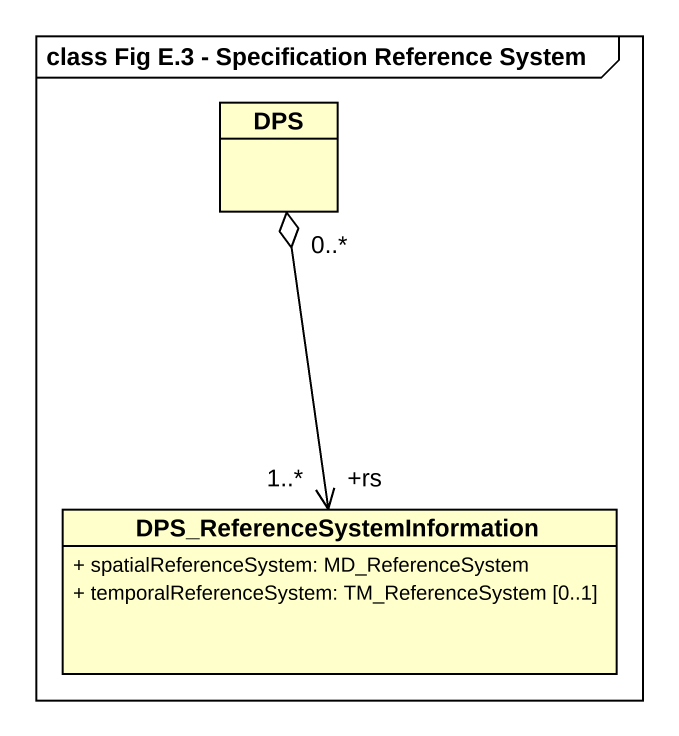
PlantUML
@startuml
mainframe class Fig E.3 - Specification Reference System
hide circle
hide empty members
skinparam classAttributeIconSize 0
class DPS
class "DPS_ReferenceSystemInformation" as DPS_ReferenceSystemInformati {
  + spatialReferenceSystem: MD_ReferenceSystem
  + temporalReferenceSystem: TM_ReferenceSystem [0..1]
}
DPS "0..*" o--> "+rs\n1..*" DPS_ReferenceSystemInformati
@enduml
